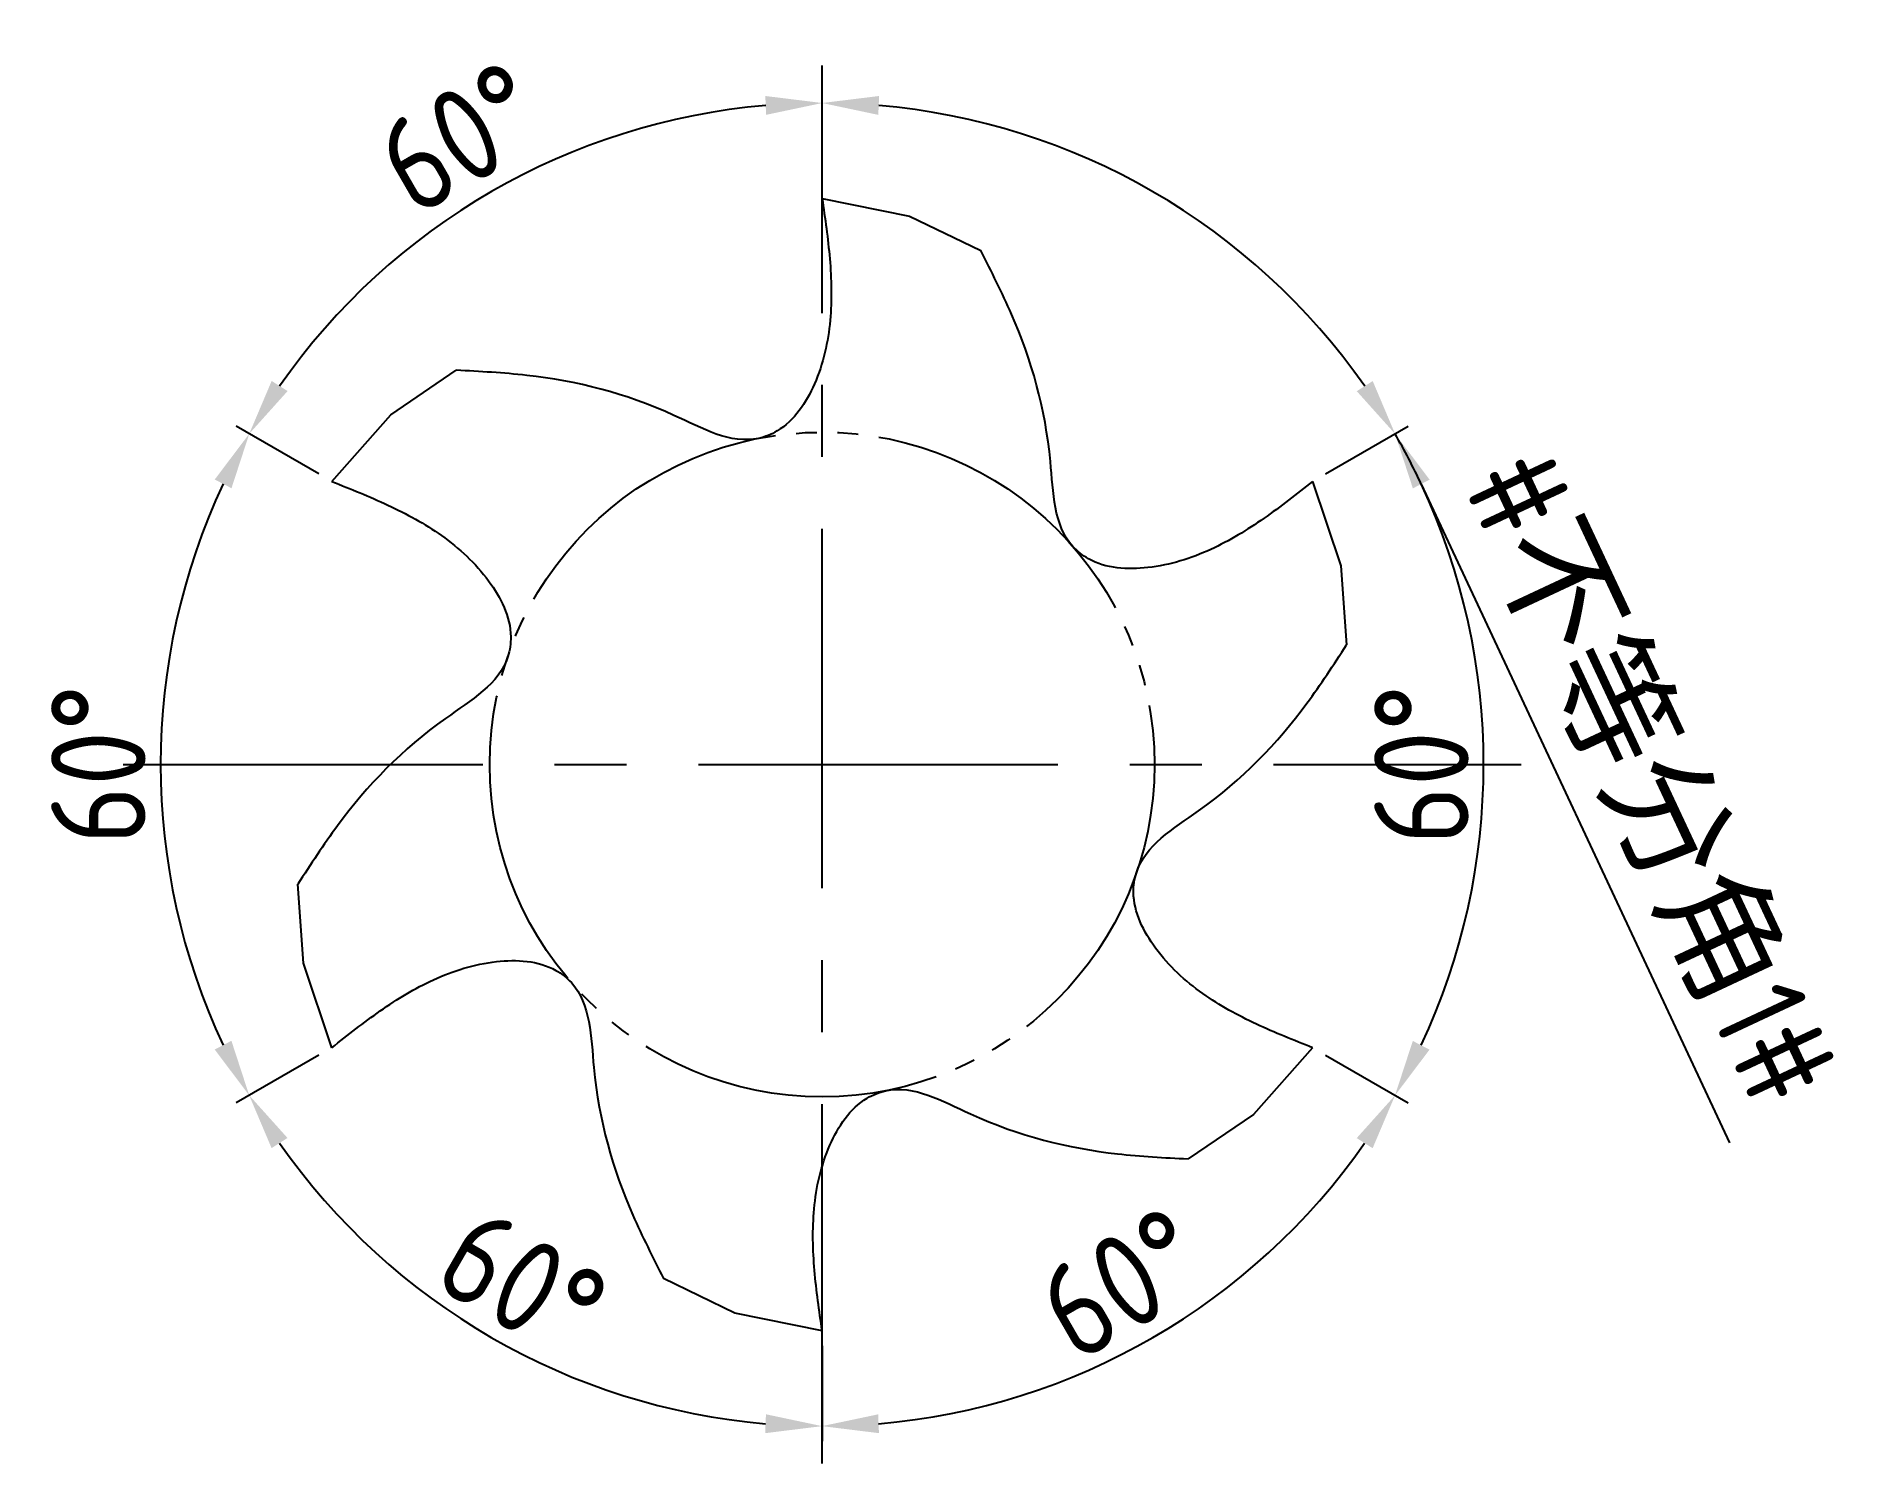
# Model space of a CAD drawing. Header units: millimetres. Extents: x 507.2 to 555.5, y 74.7 to 112.5.
import ezdxf

# ---------------------------------------------------------------- set-up
doc = ezdxf.new("R2010")
doc.units = ezdxf.units.MM
for name, pattern in [('ACAD_ISO04W100', [30, 24, -3, 0, -3]), ('CENTER', [50.8, 31.75, -6.35, 6.35, -6.35]), ('JIS_09_08', [10.75, 8, -0.55, 0.55, -0.55, 0.55, -0.55])]:
    doc.linetypes.add(name, pattern=pattern)
for name, color, linetype in [('中心线', 2, 'ACAD_ISO04W100'), ('标注', 7, 'Continuous'), ('虚线轮廓', 1, 'Continuous'), ('轮廓', 4, 'Continuous')]:
    doc.layers.add(name, color=color, linetype=linetype)
doc.styles.get("Standard").update_dxf_attribs({"font": 'gbenor.shx'})
doc.dimstyles.new('ISO-25-A', dxfattribs={"dimtxt": 2.5, "dimasz": 1.5, "dimexe": 0.4, "dimexo": 0.4, "dimgap": 0.4, "dimtad": 1, "dimdec": 3, "dimtxsty": 'Standard', "dimcen": 2.5, "dimclrd": 256, "dimclre": 256, "dimclrt": 256, "dimadec": 0, "dimazin": 0, "dimtfac": 1, "dimtdec": 3, "dimtmove": 0, "dimatfit": 3, "dimfxl": 1, "dimarcsym": 0})

# ---------------------------------------------------------------- blocks, each defined once
blk = doc.blocks.new('*D8')
at = {"layer": 'Defpoints', "color": 0, "transparency": 16777216}
for p in [(528.067, 110.696), (522.071, 109.64), (515.073, 100.67), (528.063, 93.17), (528.063, 93.17)]:
    blk.add_point(p, dxfattribs=at)
at = {"layer": '标注', "lineweight": -2, "transparency": 16777216}
blk.add_line((514.727, 100.87), (512.539, 102.133), dxfattribs=at)
blk.add_arc((528.063, 93.17), 17.526, 94.8934, 145.0948, dxfattribs=at)
at = {"layer": '标注', "transparency": 16777216}
for points in [[(526.558, 110.882), (526.579, 110.383), (528.067, 110.696)], [(513.901, 103.065), (513.479, 103.333), (512.885, 101.933)]]:
    blk.add_solid(points, dxfattribs=at)
at = {"layer": '标注', "transparency": 16777216, "insert": (518.477, 109.778), "char_height": 2.5, "attachment_point": 5, "rotation": 29.9941}
blk.add_mtext('60%%D', dxfattribs=at)
blk = doc.blocks.new('*D3')
at = {"layer": 'Defpoints', "color": 0, "transparency": 16777216}
for p in [(534.059, 109.639), (528.063, 108.17), (543.243, 101.93), (528.063, 93.17), (528.063, 93.17)]:
    blk.add_point(p, dxfattribs=at)
at = {"layer": '标注', "lineweight": -2, "transparency": 16777216}
for p, q in [((528.063, 108.57), (528.063, 111.096)), ((543.937, 100.6), (552.105, 83.149))]:
    blk.add_line(p, q, dxfattribs=at)
for start, end in [(34.8934, 85.0948), (25.083, 29.9882)]:
    blk.add_arc((528.063, 93.17), 17.526, start, end, dxfattribs=at)
at = {"layer": '标注', "transparency": 16777216}
for points in [[(529.551, 110.382), (529.573, 110.882), (528.063, 110.696)], [(542.65, 103.33), (542.228, 103.062), (543.243, 101.93)]]:
    blk.add_solid(points, dxfattribs=at)
at = {"layer": '标注', "transparency": 16777216, "insert": (549.889, 92.748), "char_height": 2.5, "attachment_point": 5, "rotation": 295.083}
blk.add_mtext('#{\\fSimSun|b0|i0|c134|p2;不等分角}1#', dxfattribs=at)
blk = doc.blocks.new('*D4')
at = {"layer": 'Defpoints', "color": 0, "transparency": 16777216}
for p in [(541.054, 100.67), (528.063, 93.17), (528.063, 93.17), (545.323, 90.124), (543.24, 84.404)]:
    blk.add_point(p, dxfattribs=at)
at = {"layer": '标注', "lineweight": -2, "transparency": 16777216}
blk.add_line((541.4, 100.87), (543.588, 102.133), dxfattribs=at)
blk.add_arc((528.063, 93.17), 17.526, 334.8934, 25.0948, dxfattribs=at)
at = {"layer": '标注', "transparency": 16777216}
for points in [[(543.714, 100.487), (544.157, 100.719), (543.242, 101.933)], [(544.155, 85.618), (543.712, 85.849), (543.24, 84.404)]]:
    blk.add_solid(points, dxfattribs=at)
at = {"layer": '标注', "transparency": 16777216, "insert": (543.94, 93.168), "char_height": 2.5, "attachment_point": 5, "rotation": 89.9941}
blk.add_mtext('60%%D', dxfattribs=at)
blk = doc.blocks.new('*D5')
at = {"layer": 'Defpoints', "color": 0, "transparency": 16777216}
for p in [(528.063, 93.17), (528.063, 93.17), (541.054, 85.67), (534.055, 76.7), (528.06, 75.644)]:
    blk.add_point(p, dxfattribs=at)
at = {"layer": '标注', "lineweight": -2, "transparency": 16777216}
blk.add_line((541.4, 85.47), (543.588, 84.207), dxfattribs=at)
blk.add_arc((528.063, 93.17), 17.526, 274.8934, 325.0948, dxfattribs=at)
at = {"layer": '标注', "transparency": 16777216}
for points in [[(542.226, 83.275), (542.648, 83.007), (543.242, 84.407)], [(529.569, 75.458), (529.548, 75.957), (528.06, 75.644)]]:
    blk.add_solid(points, dxfattribs=at)
at = {"layer": '标注', "transparency": 16777216, "insert": (536, 79.42), "char_height": 2.5, "attachment_point": 5, "rotation": 29.9941}
blk.add_mtext('60%%D', dxfattribs=at)
blk = doc.blocks.new('*D6')
at = {"layer": 'Defpoints', "color": 0, "transparency": 16777216}
for p in [(528.063, 93.17), (528.063, 93.17), (512.883, 84.41), (516.796, 79.746), (528.063, 78.17)]:
    blk.add_point(p, dxfattribs=at)
at = {"layer": '标注', "lineweight": -2, "transparency": 16777216}
blk.add_line((528.063, 77.77), (528.063, 75.244), dxfattribs=at)
blk.add_arc((528.063, 93.17), 17.526, 214.8934, 265.0948, dxfattribs=at)
at = {"layer": '标注', "transparency": 16777216}
for points in [[(513.477, 83.01), (513.899, 83.278), (512.883, 84.41)], [(526.575, 75.958), (526.554, 75.458), (528.063, 75.644)]]:
    blk.add_solid(points, dxfattribs=at)
at = {"layer": '标注', "transparency": 16777216, "insert": (520.124, 79.421), "char_height": 2.5, "attachment_point": 5, "rotation": 329.9941}
blk.add_mtext('60%%D', dxfattribs=at)
blk = doc.blocks.new('*D7')
at = {"layer": 'Defpoints', "color": 0, "transparency": 16777216}
for p in [(512.887, 101.936), (510.804, 96.216), (528.063, 93.17), (528.063, 93.17), (515.073, 85.67)]:
    blk.add_point(p, dxfattribs=at)
at = {"layer": '标注', "lineweight": -2, "transparency": 16777216}
blk.add_line((514.727, 85.47), (512.539, 84.207), dxfattribs=at)
blk.add_arc((528.063, 93.17), 17.526, 154.8934, 205.0948, dxfattribs=at)
at = {"layer": '标注', "transparency": 16777216}
for points in [[(511.971, 100.722), (512.415, 100.491), (512.887, 101.936)], [(512.413, 85.852), (511.97, 85.621), (512.885, 84.407)]]:
    blk.add_solid(points, dxfattribs=at)
at = {"layer": '标注', "transparency": 16777216, "insert": (508.887, 93.172), "char_height": 2.5, "attachment_point": 5, "rotation": 89.9941}
blk.add_mtext('60%%D', dxfattribs=at)

msp = doc.modelspace()

# ---------------------------------------------------------------- linework, layer by layer
at = {"layer": '中心线', "linetype": 'CENTER', "ltscale": 0.3}
for p, q in [((528.0634, 74.6519), (528.0634, 111.688)), ((509.5453, 93.1699), (546.5814, 93.1699))]:
    msp.add_line(p, q, dxfattribs=at)
at = {"layer": '虚线轮廓', "linetype": 'JIS_09_08'}
msp.add_circle((528.0634, 93.1699), 8.8047, dxfattribs=at)
at = {"layer": '轮廓', "linetype": 'Continuous'}
for p, q in [((528.0634, 108.1699), (530.3743, 107.702)), ((530.3743, 107.702), (532.2634, 106.7874)), ((516.6337, 102.4373), (518.3703, 103.6159)), ((515.073, 100.6699), (516.6337, 102.4373)), ((541.0538, 100.6699), (541.804, 98.4346)), ((541.804, 98.4346), (541.9564, 96.3413)), ((514.3227, 87.9052), (514.1703, 89.9985)), ((515.073, 85.6699), (514.3227, 87.9052)), ((541.0538, 85.6699), (539.4931, 83.9025)), ((539.4931, 83.9025), (537.7564, 82.7239)), ((525.7524, 78.6378), (523.8634, 79.5525)), ((528.0634, 78.1699), (525.7524, 78.6378))]:
    msp.add_line(p, q, dxfattribs=at)
at = {"layer": '轮廓'}
for points in [[(528.0634, 108.1699), (528.2646, 106.5712), (528.2749, 104.9397), (527.8585, 103.254), (526.871, 102.0071), (526.3822, 101.8126), (524.1362, 102.4212), (520.2364, 103.4812), (518.3703, 103.6159)], [(541.0538, 100.6699), (539.7699, 99.6963), (538.3621, 98.8716), (536.694, 98.3894), (535.1204, 98.6211), (534.7076, 98.9472), (534.1116, 101.1966), (533.0797, 105.1039), (532.2634, 106.7874)], [(515.073, 100.6699), (516.5581, 100.0448), (517.9763, 99.238), (519.2278, 98.0345), (519.814, 96.5559), (519.738, 96.0353), (518.088, 94.3945), (515.22, 91.5472), (514.1703, 89.9985)], [(541.0538, 85.6699), (539.5687, 86.295), (538.1505, 87.1018), (536.8989, 88.3053), (536.3128, 89.784), (536.3887, 90.3045), (538.0388, 91.9453), (540.9067, 94.7926), (541.9564, 96.3413)], [(515.073, 85.6699), (516.3569, 86.6435), (517.7647, 87.4683), (519.4328, 87.9504), (521.0063, 87.7187), (521.4192, 87.3927), (522.0151, 85.1433), (523.047, 81.2359), (523.8634, 79.5525)], [(528.0634, 78.1699), (527.8622, 79.7686), (527.8518, 81.4002), (528.2683, 83.0858), (529.2558, 84.3327), (529.7445, 84.5272), (531.9905, 83.9186), (535.8904, 82.8586), (537.7564, 82.7239)]]:
    msp.add_spline(points, degree=3, dxfattribs=at)

# ---------------------------------------------------------------- dimensions: what is measured, and where the dimension line sits
at = {"layer": '标注'}
for base, line1, line2, text, picture, middle in [((522.0713, 109.64), ((528.0634, 93.1699), (528.067, 110.6962)), ((528.0634, 93.1699), (515.073, 100.6699)), '60%%D', '*D8', (518.477, 109.778)), ((534.0588, 109.6388), ((528.0634, 93.1699), (543.2434, 101.9299)), ((528.0634, 93.1699), (528.0634, 108.1699)), '#{\\fSimSun|b0|i0|c134|p2;不等分角}1#', '*D3', (549.8886, 92.7484)), ((510.8038, 96.2157), ((528.0634, 93.1699), (512.887, 101.9362)), ((528.0634, 93.1699), (515.073, 85.6699)), '60%%D', '*D7', (508.8871, 93.1719)), ((545.323, 90.1241), ((528.0634, 93.1699), (543.2398, 84.4036)), ((528.0634, 93.1699), (541.0538, 100.6699)), '60%%D', '*D4', (543.9396, 93.1683)), ((516.7959, 79.7456), ((528.0634, 93.1699), (512.8834, 84.4099)), ((528.0634, 93.1699), (528.0634, 78.1699)), '60%%D', '*D6', (520.1238, 79.4215)), ((534.0555, 76.6998), ((528.0634, 93.1699), (528.0598, 75.6436)), ((528.0634, 93.1699), (541.0538, 85.6699)), '60%%D', '*D5', (536.0001, 79.4198))]:
    dim = msp.add_angular_dim_2l(base=base, line1=line1, line2=line2, text=text, dimstyle='ISO-25-A', dxfattribs=at)
    dim.commit()
    dim.dimension.update_dxf_attribs({"geometry": picture, "text_midpoint": middle})

doc.saveas('drawing.dxf')
